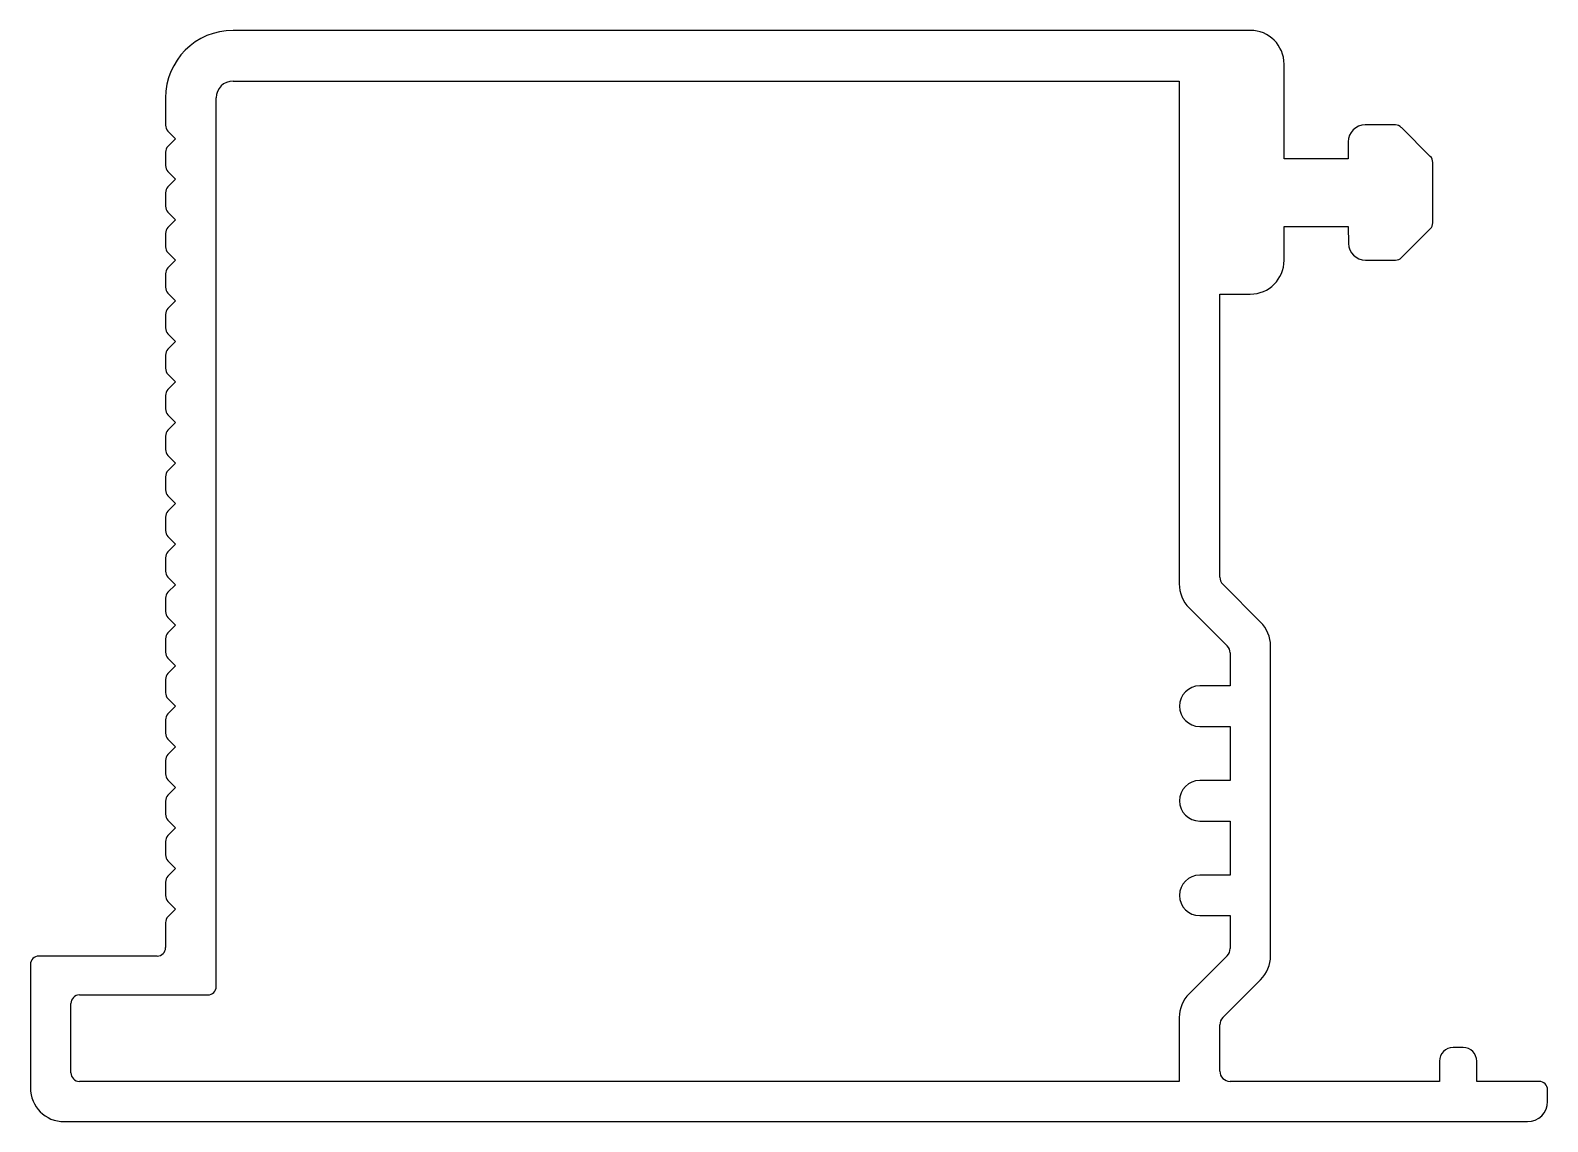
# Model space of a CAD drawing. Extents: x 2.2 to 47.1, y 1.6 to 33.9.
import ezdxf

# ---------------------------------------------------------------- set-up
doc = ezdxf.new("R2010")
doc.units = 0
doc.layers.get('0').update_dxf_attribs({"linetype": 'CONTINUOUS'})

msp = doc.modelspace()

# ---------------------------------------------------------------- linework, layer by layer
for p, q in [((38.259, 33.918), (8.159, 33.918)), ((39.259, 30.118), (39.259, 32.918)), ((8.159, 32.418), (36.159, 32.418)), ((36.159, 32.418), (36.159, 17.532)), ((6.159, 31.918), (6.159, 31.115)), ((7.659, 5.618), (7.659, 31.918)), ((42.552, 31.118), (41.659, 31.118)), ((43.586, 30.188), (42.729, 31.045)), ((6.232, 30.938), (6.459, 30.711)), ((6.459, 30.711), (6.232, 30.485)), ((41.159, 30.618), (41.159, 30.115)), ((6.159, 30.308), (6.159, 29.915)), ((41.159, 30.115), (39.259, 30.118)), ((6.232, 29.738), (6.459, 29.511)), ((43.659, 28.218), (43.659, 30.011)), ((6.459, 29.511), (6.232, 29.285)), ((6.159, 29.108), (6.159, 28.715)), ((6.232, 28.538), (6.459, 28.311)), ((6.459, 28.311), (6.232, 28.085)), ((6.159, 27.908), (6.159, 27.515)), ((39.259, 28.111), (41.159, 28.115)), ((39.259, 27.111), (39.259, 28.111)), ((41.159, 28.115), (41.165, 27.611)), ((42.735, 27.191), (43.586, 28.042)), ((6.232, 27.338), (6.459, 27.111)), ((6.459, 27.111), (6.232, 26.885)), ((41.665, 27.118), (42.559, 27.118)), ((6.159, 26.708), (6.159, 26.315)), ((6.232, 26.138), (6.459, 25.911)), ((37.359, 17.736), (37.359, 26.111)), ((37.359, 26.111), (38.259, 26.111)), ((6.459, 25.911), (6.232, 25.685)), ((6.159, 25.508), (6.159, 25.115)), ((6.232, 24.938), (6.459, 24.711)), ((6.459, 24.711), (6.232, 24.485)), ((6.159, 24.308), (6.159, 23.915)), ((6.232, 23.738), (6.459, 23.511)), ((6.459, 23.511), (6.232, 23.285)), ((6.159, 23.108), (6.159, 22.715)), ((6.232, 22.538), (6.459, 22.311)), ((6.459, 22.311), (6.232, 22.085)), ((6.159, 21.908), (6.159, 21.515)), ((6.232, 21.338), (6.459, 21.111)), ((6.459, 21.111), (6.232, 20.885)), ((6.159, 20.708), (6.159, 20.315)), ((6.232, 20.138), (6.459, 19.911)), ((6.459, 19.911), (6.232, 19.685)), ((6.159, 19.508), (6.159, 19.115)), ((6.232, 18.938), (6.459, 18.711)), ((6.459, 18.711), (6.232, 18.485)), ((6.159, 18.308), (6.159, 17.915)), ((6.232, 17.738), (6.459, 17.511)), ((6.459, 17.511), (6.232, 17.285)), ((38.566, 16.404), (37.447, 17.524)), ((6.159, 17.108), (6.159, 16.715)), ((36.452, 16.825), (37.574, 15.703)), ((6.232, 16.538), (6.459, 16.311)), ((6.459, 16.311), (6.232, 16.085)), ((6.159, 15.908), (6.159, 15.515)), ((6.232, 15.338), (6.459, 15.111)), ((37.662, 15.49), (37.662, 14.515)), ((38.859, 6.526), (38.859, 15.697)), ((6.459, 15.111), (6.232, 14.885)), ((6.159, 14.708), (6.159, 14.315)), ((37.662, 14.515), (36.762, 14.515)), ((6.232, 14.138), (6.459, 13.911)), ((6.159, 13.508), (6.159, 13.115)), ((6.459, 13.911), (6.232, 13.685)), ((36.762, 13.315), (37.662, 13.315)), ((37.662, 13.315), (37.662, 11.715)), ((6.232, 12.938), (6.459, 12.711)), ((6.459, 12.711), (6.232, 12.485)), ((6.159, 12.308), (6.159, 11.915)), ((6.232, 11.738), (6.459, 11.511)), ((37.662, 11.715), (36.762, 11.715)), ((6.459, 11.511), (6.232, 11.285)), ((6.159, 11.108), (6.159, 10.715)), ((6.232, 10.538), (6.459, 10.311)), ((36.762, 10.515), (37.662, 10.515)), ((37.662, 10.515), (37.662, 8.915)), ((6.159, 9.908), (6.159, 9.515)), ((6.459, 10.311), (6.232, 10.085)), ((6.232, 9.338), (6.459, 9.111)), ((6.459, 9.111), (6.232, 8.885)), ((6.159, 8.708), (6.159, 8.315)), ((37.662, 8.915), (36.762, 8.915)), ((6.232, 8.138), (6.459, 7.911)), ((6.459, 7.911), (6.232, 7.685)), ((36.762, 7.715), (37.662, 7.715)), ((37.662, 7.715), (37.662, 6.739)), ((6.159, 7.508), (6.159, 6.768)), ((5.909, 6.518), (2.409, 6.518)), ((37.574, 6.527), (36.452, 5.404)), ((2.159, 6.268), (2.159, 2.618)), ((37.447, 4.699), (38.566, 5.818)), ((3.359, 3.061), (3.359, 5.118)), ((3.609, 5.368), (7.409, 5.368)), ((36.159, 4.697), (36.159, 2.811)), ((37.359, 3.111), (37.359, 4.487)), ((44.559, 3.811), (44.259, 3.811)), ((43.859, 3.411), (43.859, 2.811)), ((44.959, 2.811), (44.959, 3.411)), ((36.159, 2.811), (3.609, 2.811)), ((43.859, 2.811), (37.659, 2.811)), ((46.809, 2.811), (44.959, 2.811)), ((47.059, 2.218), (47.059, 2.561)), ((3.159, 1.618), (46.459, 1.618))]:
    msp.add_line(p, q)
for centre, radius, start, end in [((8.159, 31.918), 2, 90, 180), ((38.259, 32.918), 1, 0, 90), ((8.159, 31.918), 0.5, 90, 180), ((6.409, 31.115), 0.25, 180, 225), ((41.659, 30.618), 0.5, 90, 180), ((42.552, 30.868), 0.25, 45, 90), ((6.409, 30.308), 0.25, 135, 180), ((43.409, 30.011), 0.25, 0, 45), ((6.409, 29.915), 0.25, 180, 225), ((6.409, 29.108), 0.25, 135, 180), ((6.409, 28.715), 0.25, 180, 225), ((6.409, 27.908), 0.25, 135, 180), ((43.409, 28.218), 0.25, 315, 0), ((6.409, 27.515), 0.25, 180, 225), ((41.665, 27.618), 0.5, 180.7597, 270), ((38.259, 27.111), 1, 270, 0), ((42.559, 27.368), 0.25, 270, 315), ((6.409, 26.708), 0.25, 135, 180), ((6.409, 26.315), 0.25, 180, 225), ((6.409, 25.508), 0.25, 135, 180), ((6.409, 25.115), 0.25, 180, 225), ((6.409, 24.308), 0.25, 135, 180), ((6.409, 23.915), 0.25, 180, 225), ((6.409, 23.108), 0.25, 135, 180), ((6.409, 22.715), 0.25, 180, 225), ((6.409, 21.908), 0.25, 135, 180), ((6.409, 21.515), 0.25, 180, 225), ((6.409, 20.708), 0.25, 135, 180), ((6.409, 20.315), 0.25, 180, 225), ((6.409, 19.508), 0.25, 135, 180), ((6.409, 19.115), 0.25, 180, 225), ((6.409, 18.308), 0.25, 135, 180), ((6.409, 17.915), 0.25, 180, 225), ((37.159, 17.532), 1, 180, 225), ((37.659, 17.736), 0.3, 180, 225), ((6.409, 17.108), 0.25, 135, 180), ((6.409, 16.715), 0.25, 180, 225), ((37.859, 15.697), 1, 0, 45), ((6.409, 15.908), 0.25, 135, 180), ((6.409, 15.515), 0.25, 180, 225), ((37.362, 15.49), 0.3, 360, 45), ((6.409, 14.708), 0.25, 135, 180), ((36.762, 13.915), 0.6, 90, 270), ((6.409, 14.315), 0.25, 180, 225), ((6.409, 13.508), 0.25, 135, 180), ((6.409, 13.115), 0.25, 180, 225), ((6.409, 12.308), 0.25, 135, 180), ((6.409, 11.915), 0.25, 180, 225), ((36.762, 11.115), 0.6, 90, 270), ((6.409, 11.108), 0.25, 135, 180), ((6.409, 10.715), 0.25, 180, 225), ((6.409, 9.908), 0.25, 135, 180), ((6.409, 9.515), 0.25, 180, 225), ((6.409, 8.708), 0.25, 135, 180), ((36.762, 8.315), 0.6, 90, 270), ((6.409, 8.315), 0.25, 180, 225), ((6.409, 7.508), 0.25, 135, 180), ((5.909, 6.768), 0.25, 270, 0), ((37.362, 6.739), 0.3, 315, 0), ((2.409, 6.268), 0.25, 90, 180), ((37.859, 6.526), 1, 315, 360), ((7.409, 5.618), 0.25, 270, 0), ((37.159, 4.697), 1, 135, 180), ((3.609, 5.118), 0.25, 90, 180), ((37.659, 4.487), 0.3, 135, 180), ((44.259, 3.411), 0.4, 90, 180), ((44.559, 3.411), 0.4, 0, 90), ((3.609, 3.061), 0.25, 180, 270), ((37.659, 3.111), 0.3, 180, 270), ((46.809, 2.561), 0.25, 0, 90), ((3.159, 2.618), 1, 180, 270), ((46.459, 2.218), 0.6, 270, 360)]:
    msp.add_arc(centre, radius, start, end)

doc.saveas('drawing.dxf')
